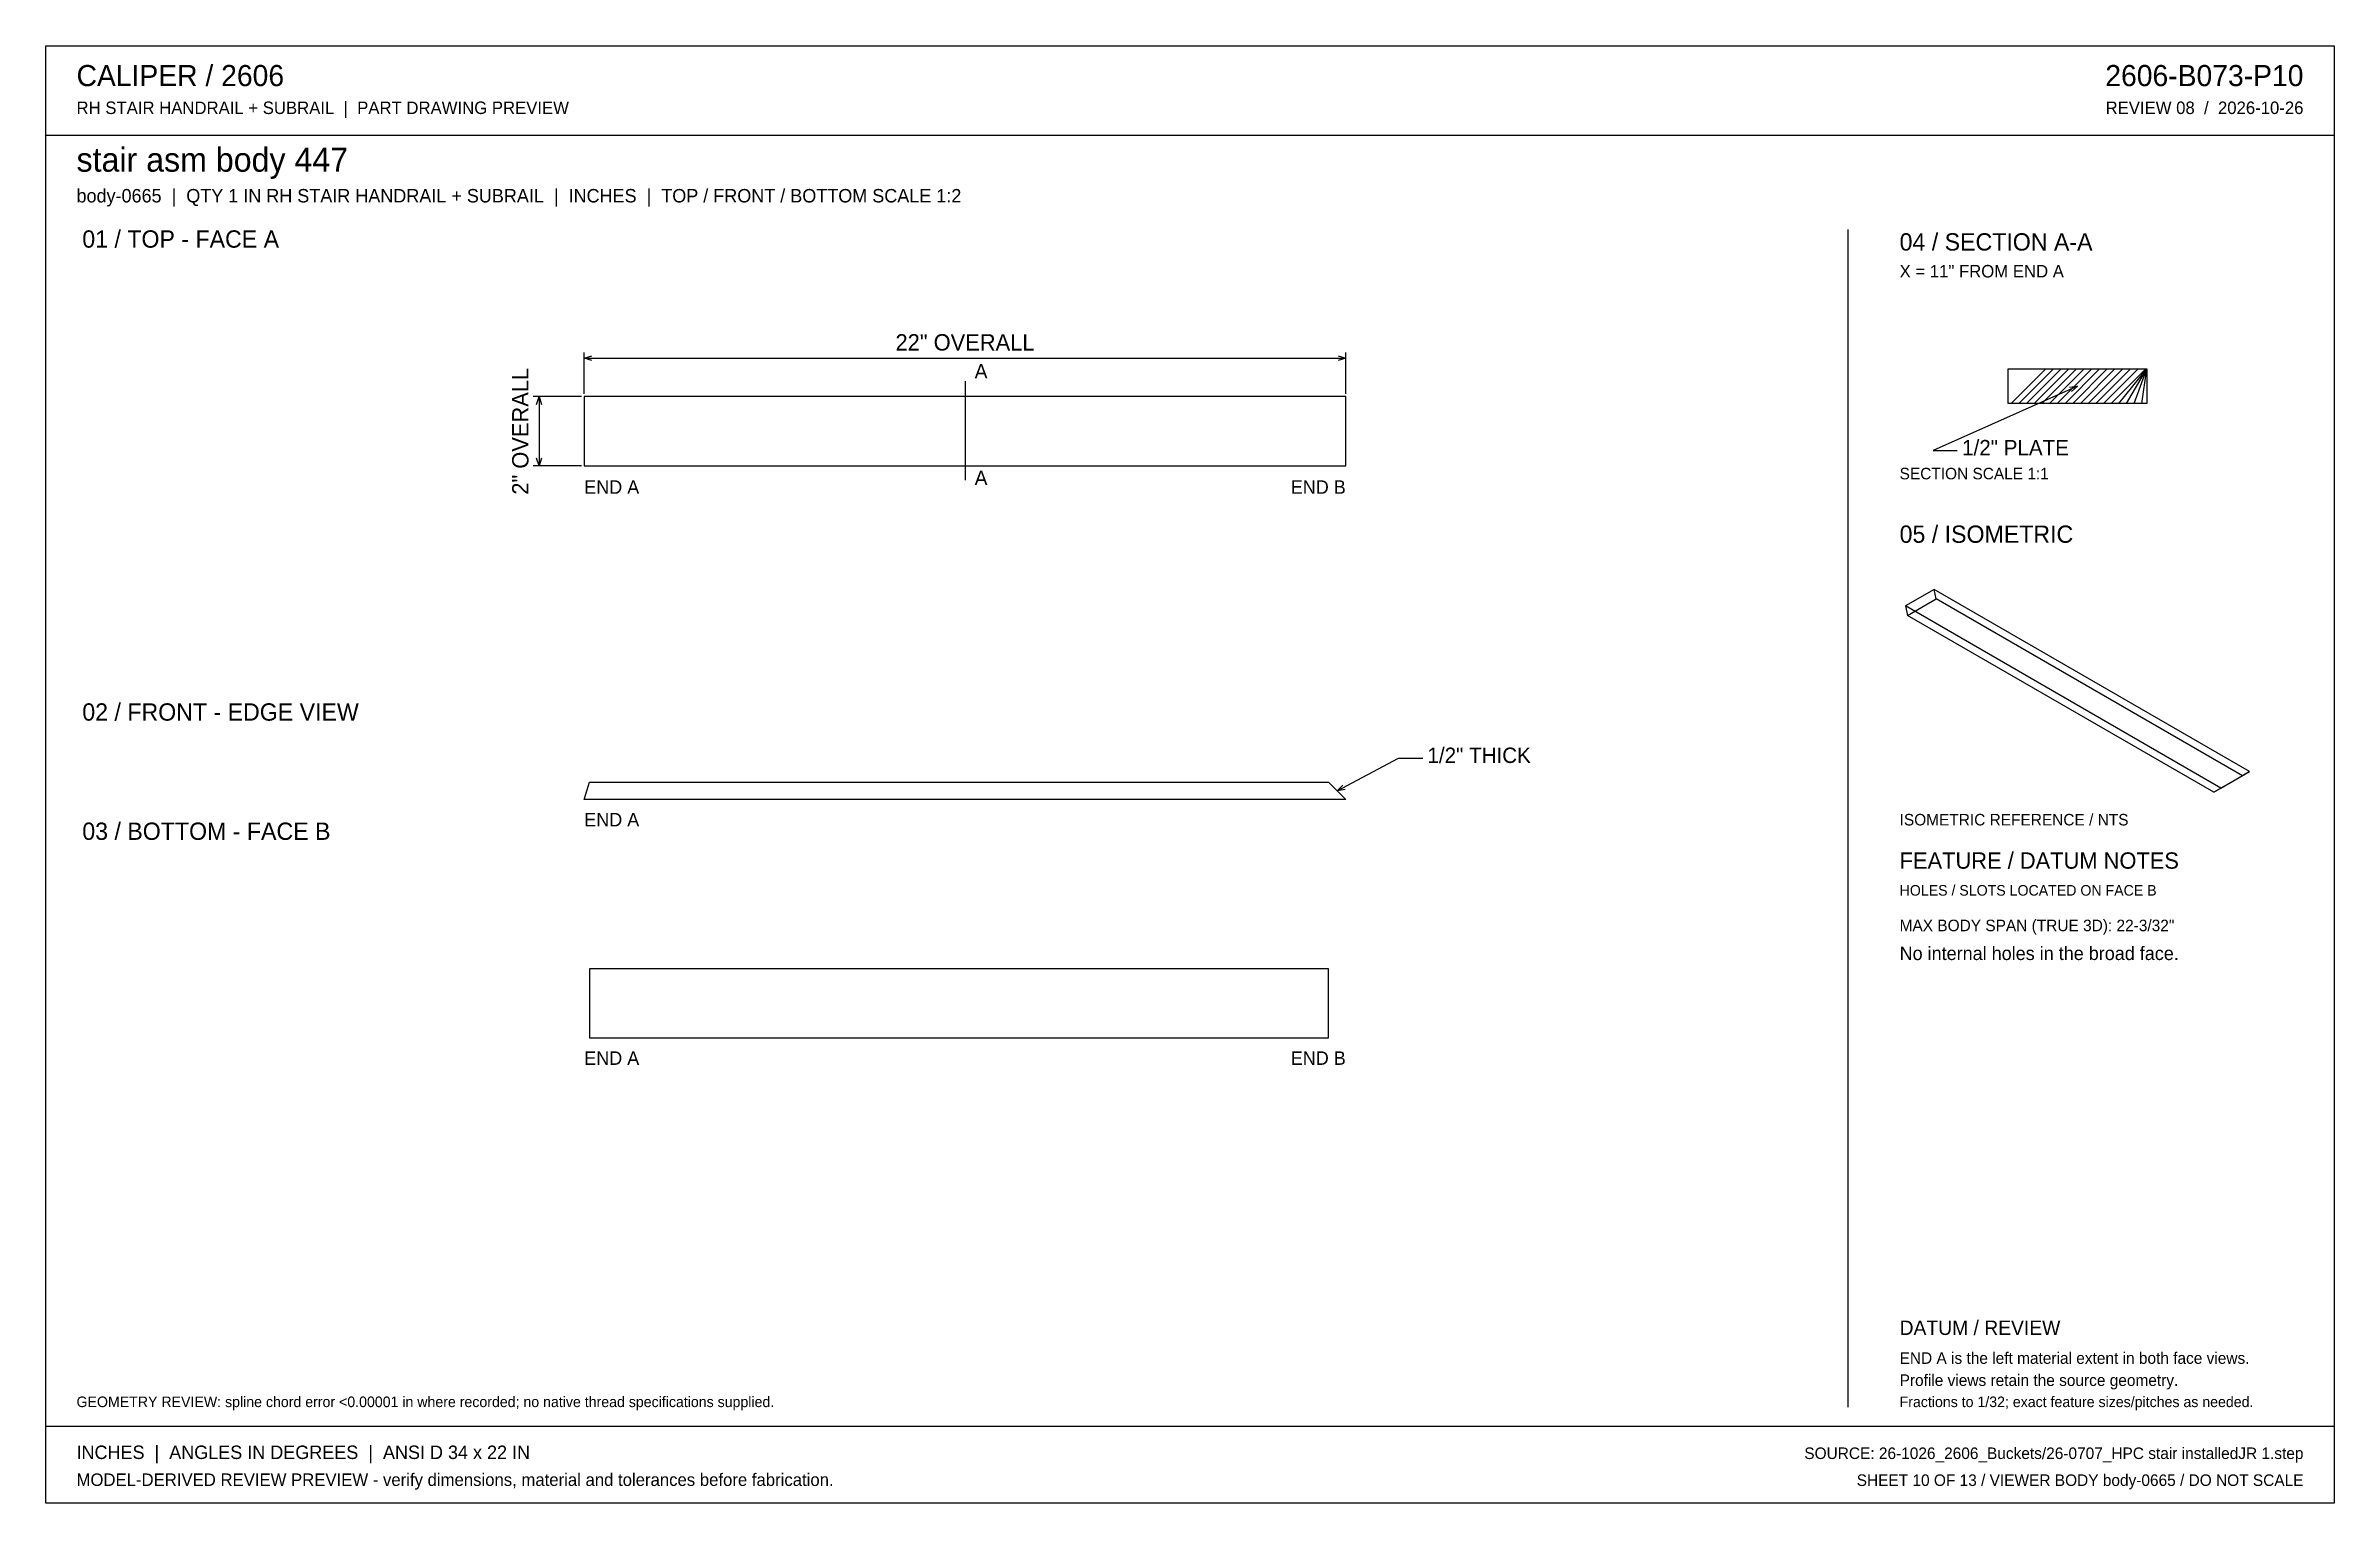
# Model space of a CAD drawing. Header units: inches. Extents: x 0.9 to 67.1, y 0.9 to 43.1.
import ezdxf
from ezdxf.enums import TextEntityAlignment as Align

# ---------------------------------------------------------------- set-up
doc = ezdxf.new("R2010")
doc.units = ezdxf.units.IN
doc.header["$MEASUREMENT"] = 0

msp = doc.modelspace()

# ---------------------------------------------------------------- linework, layer by layer
at = {"layer": 'ANNOTATION'}
for p, q in [((16.5, 33), (16.5, 34.194)), ((16.5, 34.028), (16.722, 34.097)), ((16.5, 34.028), (38.5, 34.028)), ((16.722, 33.958), (16.5, 34.028)), ((38.278, 34.097), (38.5, 34.028)), ((38.5, 34.028), (38.278, 33.958)), ((38.5, 33), (38.5, 34.194)), ((27.5, 33.361), (27.5, 30.5)), ((59.639, 33.222), (55.472, 31.361)), ((59.408, 33.195), (59.639, 33.222)), ((59.639, 33.222), (59.464, 33.068)), ((16.417, 32.917), (15.028, 32.917)), ((15.125, 32.694), (15.194, 32.917)), ((15.194, 32.917), (15.194, 30.917)), ((15.194, 32.917), (15.264, 32.694)), ((15.194, 30.917), (15.125, 31.139)), ((15.264, 31.139), (15.194, 30.917)), ((55.472, 31.361), (56.167, 31.361)), ((16.417, 30.917), (15.028, 30.917)), ((38.25, 21.528), (40.028, 22.472)), ((40.028, 22.472), (40.722, 22.472)), ((38.25, 21.528), (38.414, 21.693)), ((38.479, 21.571), (38.25, 21.528))]:
    msp.add_line(p, q, dxfattribs=at)
at = {"layer": 'OUTLINE'}
for p, q in [((0.944, 43.056), (67.056, 43.056)), ((0.944, 0.944), (0.944, 43.056)), ((67.056, 43.056), (67.056, 0.944)), ((0.944, 40.472), (67.056, 40.472)), ((53, 37.75), (53, 3.722)), ((57.639, 33.722), (61.639, 33.722)), ((57.639, 32.722), (57.639, 33.722)), ((57.722, 32.722), (58.722, 33.722)), ((57.944, 32.722), (58.944, 33.722)), ((58.167, 32.722), (59.167, 33.722)), ((58.389, 32.722), (59.389, 33.722)), ((58.611, 32.722), (59.611, 33.722)), ((58.833, 32.722), (59.833, 33.722)), ((59.056, 32.722), (60.056, 33.722)), ((59.278, 32.722), (60.278, 33.722)), ((59.5, 32.722), (60.5, 33.722)), ((59.722, 32.722), (60.722, 33.722)), ((59.944, 32.722), (60.944, 33.722)), ((60.167, 32.722), (61.167, 33.722)), ((60.389, 32.722), (61.389, 33.722)), ((60.611, 32.722), (61.611, 33.722)), ((60.833, 32.722), (61.639, 33.722)), ((61.056, 32.722), (61.639, 33.722)), ((61.278, 32.722), (61.639, 33.722)), ((61.5, 32.722), (61.639, 33.722)), ((61.639, 33.722), (61.639, 32.722)), ((16.5, 32.917), (16.5, 30.917)), ((38.5, 32.917), (16.5, 32.917)), ((38.5, 30.917), (38.5, 32.917)), ((61.639, 32.722), (57.639, 32.722)), ((16.5, 30.917), (38.5, 30.917)), ((55.495, 27.347), (54.667, 26.869)), ((55.557, 27.073), (55.495, 27.347)), ((64.611, 22.084), (55.495, 27.347)), ((54.667, 26.869), (54.728, 26.594)), ((63.782, 21.606), (54.667, 26.869)), ((54.728, 26.594), (55.557, 27.073)), ((63.575, 21.486), (54.728, 26.594)), ((64.404, 21.965), (55.557, 27.073)), ((64.404, 21.965), (63.575, 21.486)), ((63.782, 21.606), (64.611, 22.084)), ((64.611, 22.084), (64.404, 21.965)), ((16.5, 21.278), (16.648, 21.778)), ((38.5, 21.278), (16.5, 21.278)), ((16.648, 21.778), (38, 21.778)), ((38, 21.778), (38.5, 21.278)), ((63.575, 21.486), (63.782, 21.606)), ((16.648, 16.389), (16.648, 14.389)), ((38, 16.389), (16.648, 16.389)), ((38, 14.389), (38, 16.389)), ((16.648, 14.389), (38, 14.389)), ((0.944, 3.167), (67.056, 3.167)), ((67.056, 0.944), (0.944, 0.944))]:
    msp.add_line(p, q, dxfattribs=at)

# ---------------------------------------------------------------- texts
at = {"layer": 'ANNOTATION'}
for s, height, p in [('CALIPER / 2606', 0.61111, (1.833, 41.889)), ('RH STAIR HANDRAIL + SUBRAIL  |  PART DRAWING PREVIEW', 0.36111, (1.833, 41.083)), ('stair asm body 447', 0.69444, (1.833, 39.417)), ('body-0665  |  QTY 1 IN RH STAIR HANDRAIL + SUBRAIL  |  INCHES  |  TOP / FRONT / BOTTOM SCALE 1:2', 0.38889, (1.833, 38.528)), ('01 / TOP - FACE A', 0.5, (2, 37.222)), ('04 / SECTION A-A', 0.5, (54.5, 37.139)), ('X = 11" FROM END A', 0.36111, (54.5, 36.361)), ('A', 0.417, (27.778, 33.444)), ('1/2" PLATE', 0.4444, (56.306, 31.222)), ('END A', 0.3889, (16.5, 30.111)), ('A', 0.417, (27.778, 30.361)), ('SECTION SCALE 1:1', 0.33333, (54.5, 30.528)), ('05 / ISOMETRIC', 0.5, (54.5, 28.694)), ('02 / FRONT - EDGE VIEW', 0.5, (2, 23.556)), ('1/2" THICK', 0.4444, (40.861, 22.333)), ('03 / BOTTOM - FACE B', 0.5, (2, 20.111)), ('END A', 0.3889, (16.5, 20.5)), ('ISOMETRIC REFERENCE / NTS', 0.33333, (54.5, 20.528)), ('FEATURE / DATUM NOTES', 0.47222, (54.5, 19.278)), ('HOLES / SLOTS LOCATED ON FACE B', 0.30556, (54.5, 18.5)), ('MAX BODY SPAN (TRUE 3D): 22-3/32"', 0.33333, (54.5, 17.472)), ('No internal holes in the broad face.', 0.38889, (54.5, 16.639)), ('END A', 0.3889, (16.5, 13.611)), ('DATUM / REVIEW', 0.41667, (54.5, 5.806)), ('END A is the left material extent in both face views.', 0.33333, (54.5, 4.972)), ('Profile views retain the source geometry.', 0.33333, (54.5, 4.333)), ('GEOMETRY REVIEW: spline chord error <0.00001 in where recorded; no native thread specifications supplied.', 0.305556, (1.833, 3.722)), ('Fractions to 1/32; exact feature sizes/pitches as needed.', 0.30556, (54.5, 3.722)), ('INCHES  |  ANGLES IN DEGREES  |  ANSI D 34 x 22 IN', 0.38889, (1.833, 2.222)), ('MODEL-DERIVED REVIEW PREVIEW - verify dimensions, material and tolerances before fabrication.', 0.36111, (1.833, 1.444))]:
    msp.add_text(s, height=height, dxfattribs=at).set_placement(p)
for s, height, p in [('2606-B073-P10', 0.61111, (66.167, 41.889)), ('REVIEW 08  /  2026-10-26', 0.36111, (66.167, 41.083)), ('END B', 0.3889, (38.5, 30.111)), ('END B', 0.3889, (38.5, 13.611)), ('SOURCE: 26-1026_2606_Buckets/26-0707_HPC stair installedJR 1.step', 0.33333, (66.167, 2.222)), ('SHEET 10 OF 13 / VIEWER BODY body-0665 / DO NOT SCALE', 0.33333, (66.167, 1.444))]:
    msp.add_text(s, height=height, dxfattribs=at).set_placement(p, align=Align.RIGHT)
msp.add_text('22" OVERALL', height=0.47222, dxfattribs=at).set_placement((27.5, 34.25), align=Align.CENTER)
msp.add_text('2" OVERALL', height=0.4722, rotation=90, dxfattribs=at).set_placement((14.889, 31.917), align=Align.CENTER)

doc.saveas('drawing.dxf')
